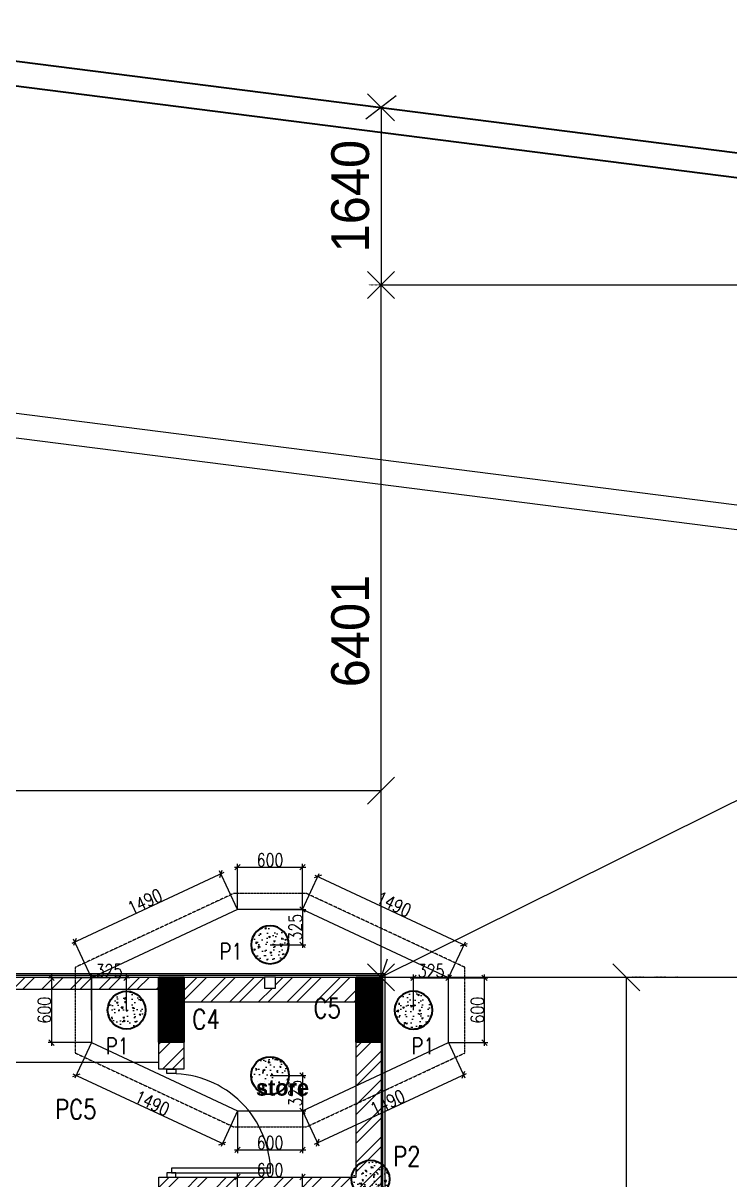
# Model space of a CAD drawing. Header units: metres. Extents: x 5205117 to 5948571, y 646915 to 1143748.
# Drawn here: x 5321636 to 5328175, y 1082507 to 1093201 of the extents above; entities that cross this region are included whole.
import ezdxf

# ---------------------------------------------------------------- set-up
doc = ezdxf.new("R2010")
doc.units = ezdxf.units.M
doc.header["$MEASUREMENT"] = 0
doc.header["$PDMODE"] = 35
doc.header["$PDSIZE"] = 10
for name, pattern in [('CENTER', [2, 1.25, -0.25, 0.25, -0.25]), ('CONTINOUS', [0]), ('DASHED', [0.75, 0.5, -0.25]), ('DOT2', [0.125, 0, -0.125]), ('HIDDEN', [0.375, 0.25, -0.125])]:
    doc.linetypes.add(name, pattern=pattern)
doc.layers.get('0').update_dxf_attribs({"color": 1, "linetype": 'DASHED', "lineweight": 30})
for name, color, linetype, lineweight in [('A-01-GF', 8, 'CONTINOUS', 0), ('A-Center line', 1, 'CENTER', 9), ('plot 5', 7, 'Continuous', 30), ('road ht', 8, 'Continuous', 5), ('S-COLUMN & WALL', 5, 'Continuous', 30), ('S-COLUMN_H', 250, 'Continuous', 0), ('S-FOUND-EXCAVATION', 253, 'HIDDEN', 0), ('S-FOUND-FOOTING', 7, 'Continuous', 15), ('S-PILE', 96, 'Continuous', 30), ('S-TEXT', 7, 'Continuous', 0), ('S-TEXT COL.', 1, 'Continuous', 0), ('S-TEXT PILE', 7, 'Continuous', 0)]:
    doc.layers.add(name, color=color, linetype=linetype, lineweight=lineweight)
doc.styles.add('C-ROOM', font='arial.ttf')
doc.styles.add('MtXpl_Century_Gothic', font='GOTHICB.TTF')
doc.styles.add('SETU 1', font='romans.shx', dxfattribs={"width": 0.8})
doc.styles.get("Standard").update_dxf_attribs({"font": 'GOTHIC.TTF'})
doc.dimstyles.new('A-DIM 100', dxfattribs={"dimscale": 100, "dimtxt": 2.5, "dimasz": 1.5, "dimexe": 1, "dimexo": 1, "dimgap": 0.5, "dimtad": 1, "dimdec": 0, "dimrnd": 5, "dimzin": 3, "dimdsep": 46, "dimtxsty": 'C-ROOM', "dimblk1": 'ARCHTICK', "dimblk2": 'ARCHTICK', "dimsah": 1, "dimcen": 1.5, "dimdle": 1, "dimclrd": 256, "dimclre": 256, "dimclrt": 256, "dimadec": 0, "dimazin": 0, "dimtfac": 0.6, "dimtdec": 0, "dimtofl": 0, "dimtmove": 1, "dimatfit": 3, "dimfxl": 1, "dimtolj": 1, "dimtzin": 0, "dimlwd": -1, "dimlwe": -1, "dimarcsym": 0})
doc.dimstyles.get("Standard").update_dxf_attribs({"dimtxt": 2, "dimasz": 1, "dimexe": 0, "dimexo": 0, "dimgap": 0.1, "dimtad": 1, "dimdsep": 46, "dimtxsty": 'Standard', "dimblk": 'OBLIQUE', "dimcen": 0.1, "dimclrd": 256, "dimclre": 256, "dimclrt": 256, "dimadec": 0, "dimazin": 0, "dimtfac": 1, "dimtofl": 0, "dimtmove": 1, "dimatfit": 2, "dimldrblk": 'OPEN90', "dimfxl": 1, "dimtolj": 1, "dimtzin": 0, "dimlwd": -1, "dimlwe": -1, "dimarcsym": 0})

# ---------------------------------------------------------------- blocks, each defined once
blk = doc.blocks.new('P2')
at = {"layer": 'S-PILE', "lineweight": 0}
h = blk.add_hatch(dxfattribs=at)
h.set_pattern_fill('AR-CONC', color=256, scale=20)
h.set_pattern_definition([(50, (0, 0), (143.4520365201507, -12.55042699651902), [15, -165]), (355, (0, 0), (-27.7502667226, 150.4384267400024), [12, -132]), (100.45144446, (11.9543362, -1.0458688), (115.7017693454224, 137.8879981937259), [12.74803839999999, -140.2284223999999]), (46.1842, (0, 40), (213.4482661343145, -33.10385615861531), [22.5, -247.5]), (96.63563549000003, (17.787349, 37.2413386), (186.9323891348456, 194.8237201549101), [19.1220684, -210.3427519999999]), (351.18416399, (0, 40), (186.9323890109546, 194.823720053998), [18, -198.0000002]), (21, (20, 30), (119.3814104236923, -80.52377813306776), [15, -165]), (326, (20, 30), (48.66306638431634, 145.0300090093706), [12, -132]), (71.45144474, (29.94845080000001, 23.2896852), (168.0444753459942, 64.50623056127077), [12.748038, -140.2284224]), (37.5, (0, 0), (2.431971063458133, 66.5787707662623), [0, -130.4, 0, -134, 0, -132.5]), (7.499999999999999, (0, 0), (52.61390748842972, 78.88234237647205), [0, -76.39999999999999, 0, -127.4, 0, -50.5]), (327.5, (-44.59999999999999, 0), (106.7644872344818, -4.510974346875951), [0, -50, 0, -156, 0, -207]), (317.5, (-64.6, 0), (116.6372338684772, 20.02099646646354), [0, -65, 0, -103.6, 0, -147])])
edge = h.paths.add_edge_path()
edge.add_arc((0, 0), 175, 0, 360)
at = {"layer": 'S-PILE'}
blk.add_circle((0, 0), 175, dxfattribs=at)
blk = doc.blocks.new('_Oblique')
at = {"color": 0, "linetype": 'ByBlock', "lineweight": -2}
blk.add_line((-0.5, -0.5), (0.5, 0.5), dxfattribs=at)
blk = doc.blocks.new('*D362')
at = {"layer": 'Defpoints', "color": 0, "transparency": 16777216}
for p in [(5323620.814533547, 1085005.437128156), (5322114.526432858, 1084705.593328444), (5322268.314533546, 1084375.437128156)]:
    blk.add_point(p, dxfattribs=at)
at = {"layer": 'S-TEXT', "transparency": 16777216}
blk.add_line((5323494.220909597, 1085348.260626297), (5322087.331956119, 1084692.926030592), dxfattribs=at)
at = {"layer": 'S-TEXT', "color": 9, "transparency": 16777216}
for p, q in [((5323620.814533547, 1085005.437128156), (5323454.359135006, 1085362.787805184)), ((5322268.314533546, 1084375.437128156), (5322101.859135005, 1084732.787805184))]:
    blk.add_line(p, q, dxfattribs=at)
at = {"layer": 'S-TEXT', "transparency": 16777216, "xscale": 50, "yscale": 50, "zscale": 50}
for p, rotation in [((5323467.026432857, 1085335.593328444), 24.97629519998797), ((5322114.526432858, 1084705.593328444), 204.976295199988)]:
    blk.add_blockref('_Oblique', p, dxfattribs=dict(at, rotation=rotation))
at = {"layer": 'S-TEXT', "color": 0, "lineweight": 0, "transparency": 16777216, "insert": (5322763.330620843, 1085079.514694712), "char_height": 120, "attachment_point": 5, "rotation": 24.976295199987995, "style": 'SETU 1'}
blk.add_mtext('\\A1;1490', dxfattribs=at)
blk = doc.blocks.new('*D363')
at = {"layer": 'Defpoints', "color": 0, "transparency": 16777216}
for p in [(5322268.314533547, 1083775.437128156), (5322127.320753862, 1083472.748101134), (5323620.814533547, 1083145.437128156)]:
    blk.add_point(p, dxfattribs=at)
at = {"layer": 'S-TEXT', "color": 9, "transparency": 16777216}
for p, q in [((5322268.314533547, 1083775.437128156), (5322114.65345601, 1083445.553624395)), ((5323620.814533547, 1083145.437128156), (5323467.153456009, 1082815.553624395))]:
    blk.add_line(p, q, dxfattribs=at)
at = {"layer": 'S-TEXT', "transparency": 16777216}
blk.add_line((5323507.015230601, 1082830.080803282), (5322100.126277123, 1083485.415398987), dxfattribs=at)
at = {"layer": 'S-TEXT', "transparency": 16777216, "xscale": 50, "yscale": 50, "zscale": 50}
for p, rotation in [((5322127.320753862, 1083472.748101134), 155.0237047999958), ((5323479.820753862, 1082842.748101134), 335.0237047999958)]:
    blk.add_blockref('_Oblique', p, dxfattribs=dict(at, rotation=rotation))
at = {"layer": 'S-TEXT', "color": 0, "lineweight": 0, "transparency": 16777216, "insert": (5322831.016565876, 1083216.669467402), "char_height": 120, "attachment_point": 5, "rotation": 335.0237047999958, "style": 'SETU 1'}
blk.add_mtext('\\A1;1490', dxfattribs=at)
blk = doc.blocks.new('*D364')
at = {"layer": 'Defpoints', "color": 0, "transparency": 16777216}
for p in [(5325573.314533547, 1083775.437128156), (5325711.576341128, 1083478.613168232), (5324220.814533547, 1083145.437128156)]:
    blk.add_point(p, dxfattribs=at)
at = {"layer": 'S-TEXT', "color": 9, "transparency": 16777216}
for p, q in [((5325573.314533547, 1083775.437128156), (5325724.24363898, 1083451.418691493)), ((5324220.814533547, 1083145.437128156), (5324371.74363898, 1082821.418691492))]:
    blk.add_line(p, q, dxfattribs=at)
at = {"layer": 'S-TEXT', "transparency": 16777216}
blk.add_line((5324331.881864388, 1082835.945870379), (5325738.770817866, 1083491.280466085), dxfattribs=at)
at = {"layer": 'S-TEXT', "transparency": 16777216, "xscale": 50, "yscale": 50, "zscale": 50}
for p, rotation in [((5325711.576341128, 1083478.613168232), 24.97629520000419), ((5324359.076341128, 1082848.613168231), 204.9762952000042)]:
    blk.add_blockref('_Oblique', p, dxfattribs=dict(at, rotation=rotation))
at = {"layer": 'S-TEXT', "color": 0, "lineweight": 0, "transparency": 16777216, "insert": (5325007.880529113, 1083222.5345345), "char_height": 120, "attachment_point": 5, "rotation": 24.97629520000419, "style": 'SETU 1'}
blk.add_mtext('\\A1;1490', dxfattribs=at)
blk = doc.blocks.new('*D365')
at = {"layer": 'Defpoints', "color": 0, "transparency": 16777216}
for p in [(5324220.814533547, 1085005.437128157), (5325715.763374709, 1084681.249918116), (5325573.314533547, 1084375.437128156)]:
    blk.add_point(p, dxfattribs=at)
at = {"layer": 'S-TEXT', "color": 9, "transparency": 16777216}
for p, q in [((5324220.814533547, 1085005.437128157), (5324375.930672563, 1085338.444394855)), ((5325573.314533547, 1084375.437128156), (5325728.430672564, 1084708.444394855))]:
    blk.add_line(p, q, dxfattribs=at)
at = {"layer": 'S-TEXT', "transparency": 16777216}
blk.add_line((5324336.068897972, 1085323.917215969), (5325742.95785145, 1084668.582620264), dxfattribs=at)
at = {"layer": 'S-TEXT', "transparency": 16777216, "xscale": 50, "yscale": 50, "zscale": 50}
for p, rotation in [((5324363.263374712, 1085311.249918116), 155.023704800012), ((5325715.763374709, 1084681.249918116), 335.023704800012)]:
    blk.add_blockref('_Oblique', p, dxfattribs=dict(at, rotation=rotation))
at = {"layer": 'S-TEXT', "color": 0, "lineweight": 0, "transparency": 16777216, "insert": (5325066.959186726, 1085055.171284384), "char_height": 120, "attachment_point": 5, "rotation": 335.023704800012, "style": 'SETU 1'}
blk.add_mtext('\\A1;1490', dxfattribs=at)
blk = doc.blocks.new('*D366')
at = {"layer": 'Defpoints', "color": 0, "transparency": 16777216}
for p in [(5324220.814533547, 1085398.068775504), (5323620.814533547, 1085005.437128157), (5324220.814533547, 1085005.437128157)]:
    blk.add_point(p, dxfattribs=at)
at = {"layer": 'S-TEXT', "transparency": 16777216}
blk.add_line((5323590.814533546, 1085398.068775504), (5324250.814533546, 1085398.068775504), dxfattribs=at)
at = {"layer": 'S-TEXT', "color": 9, "transparency": 16777216}
for p, q in [((5323620.814533547, 1085005.437128157), (5323620.814533547, 1085428.068775504)), ((5324220.814533547, 1085005.437128157), (5324220.814533547, 1085428.068775504))]:
    blk.add_line(p, q, dxfattribs=at)
at = {"layer": 'S-TEXT', "transparency": 16777216, "xscale": 50, "yscale": 50, "zscale": 50, "rotation": 180}
blk.add_blockref('_Oblique', (5323620.814533547, 1085398.068775504), dxfattribs=at)
at = {"layer": 'S-TEXT', "transparency": 16777216, "xscale": 50, "yscale": 50, "zscale": 50}
blk.add_blockref('_Oblique', (5324220.814533547, 1085398.068775504), dxfattribs=at)
at = {"layer": 'S-TEXT', "color": 0, "lineweight": 0, "transparency": 16777216, "insert": (5323920.814533546, 1085463.068775504), "char_height": 120, "attachment_point": 5, "style": 'SETU 1'}
blk.add_mtext('\\A1;600', dxfattribs=at)
blk = doc.blocks.new('*D367')
at = {"layer": 'Defpoints', "color": 0, "transparency": 16777216}
for p in [(5322268.314533548, 1084375.437128157), (5321898.479908045, 1083775.437128157), (5322268.314533548, 1083775.437128157)]:
    blk.add_point(p, dxfattribs=at)
at = {"layer": 'S-TEXT', "color": 9, "transparency": 16777216}
for p, q in [((5322268.314533548, 1084375.437128157), (5321868.479908046, 1084375.437128157)), ((5322268.314533548, 1083775.437128157), (5321868.479908046, 1083775.437128157))]:
    blk.add_line(p, q, dxfattribs=at)
at = {"layer": 'S-TEXT', "transparency": 16777216}
blk.add_line((5321898.479908045, 1084405.437128157), (5321898.479908045, 1083745.437128157), dxfattribs=at)
at = {"layer": 'S-TEXT', "transparency": 16777216, "xscale": 50, "yscale": 50, "zscale": 50}
for p, rotation in [((5321898.479908045, 1084375.437128157), 90), ((5321898.479908045, 1083775.437128157), 270)]:
    blk.add_blockref('_Oblique', p, dxfattribs=dict(at, rotation=rotation))
at = {"layer": 'S-TEXT', "color": 0, "lineweight": 0, "transparency": 16777216, "insert": (5321833.479908044, 1084075.437128155), "char_height": 120, "attachment_point": 5, "rotation": 90, "style": 'SETU 1'}
blk.add_mtext('\\A1;600', dxfattribs=at)
blk = doc.blocks.new('*D368')
at = {"layer": 'Defpoints', "color": 0, "transparency": 16777216}
for p in [(5325573.314533548, 1084375.437128157), (5325904.775721894, 1084375.437128157), (5325573.314533548, 1083775.437128157)]:
    blk.add_point(p, dxfattribs=at)
at = {"layer": 'S-TEXT', "color": 9, "transparency": 16777216}
for p, q in [((5325573.314533548, 1084375.437128157), (5325934.775721894, 1084375.437128157)), ((5325573.314533548, 1083775.437128157), (5325934.775721894, 1083775.437128157))]:
    blk.add_line(p, q, dxfattribs=at)
at = {"layer": 'S-TEXT', "transparency": 16777216}
blk.add_line((5325904.775721894, 1083745.437128157), (5325904.775721894, 1084405.437128157), dxfattribs=at)
at = {"layer": 'S-TEXT', "transparency": 16777216, "xscale": 50, "yscale": 50, "zscale": 50}
for p, rotation in [((5325904.775721894, 1084375.437128157), 90), ((5325904.775721894, 1083775.437128157), 270)]:
    blk.add_blockref('_Oblique', p, dxfattribs=dict(at, rotation=rotation))
at = {"layer": 'S-TEXT', "color": 0, "lineweight": 0, "transparency": 16777216, "insert": (5325839.775721894, 1084075.437128155), "char_height": 120, "attachment_point": 5, "rotation": 90, "style": 'SETU 1'}
blk.add_mtext('\\A1;600', dxfattribs=at)
blk = doc.blocks.new('*D369')
at = {"layer": 'Defpoints', "color": 0, "transparency": 16777216}
for p in [(5323620.814533547, 1083145.437128156), (5324220.814533547, 1083145.437128156), (5324220.814533547, 1082784.765453729)]:
    blk.add_point(p, dxfattribs=at)
at = {"layer": 'S-TEXT', "color": 9, "transparency": 16777216}
for p, q in [((5323620.814533547, 1083145.437128156), (5323620.814533547, 1082754.765453728)), ((5324220.814533547, 1083145.437128156), (5324220.814533547, 1082754.765453728))]:
    blk.add_line(p, q, dxfattribs=at)
at = {"layer": 'S-TEXT', "transparency": 16777216}
blk.add_line((5323590.814533546, 1082784.765453729), (5324250.814533546, 1082784.765453729), dxfattribs=at)
at = {"layer": 'S-TEXT', "transparency": 16777216, "xscale": 50, "yscale": 50, "zscale": 50, "rotation": 180}
blk.add_blockref('_Oblique', (5323620.814533547, 1082784.765453729), dxfattribs=at)
at = {"layer": 'S-TEXT', "transparency": 16777216, "xscale": 50, "yscale": 50, "zscale": 50}
blk.add_blockref('_Oblique', (5324220.814533547, 1082784.765453729), dxfattribs=at)
at = {"layer": 'S-TEXT', "color": 0, "lineweight": 0, "transparency": 16777216, "insert": (5323920.814533546, 1082849.765453729), "char_height": 120, "attachment_point": 5, "style": 'SETU 1'}
blk.add_mtext('\\A1;600', dxfattribs=at)
blk = doc.blocks.new('*D370')
at = {"layer": 'Defpoints', "color": 0, "transparency": 16777216}
for p in [(5323920.814533549, 1083470.437128156), (5323920.814533549, 1083145.437128157), (5324220.814533548, 1083145.437128157)]:
    blk.add_point(p, dxfattribs=at)
at = {"layer": 'S-TEXT', "color": 9, "transparency": 16777216}
for p, q in [((5323920.814533549, 1083470.437128156), (5324250.814533549, 1083470.437128156)), ((5323920.814533549, 1083145.437128157), (5324250.814533549, 1083145.437128157))]:
    blk.add_line(p, q, dxfattribs=at)
at = {"layer": 'S-TEXT', "transparency": 16777216}
blk.add_line((5324220.814533548, 1083500.437128156), (5324220.814533548, 1083115.437128157), dxfattribs=at)
at = {"layer": 'S-TEXT', "transparency": 16777216, "xscale": 50, "yscale": 50, "zscale": 50}
for p, rotation in [((5324220.814533548, 1083470.437128156), 90), ((5324220.814533548, 1083145.437128157), 270)]:
    blk.add_blockref('_Oblique', p, dxfattribs=dict(at, rotation=rotation))
at = {"layer": 'S-TEXT', "color": 0, "lineweight": 0, "transparency": 16777216, "insert": (5324155.814533547, 1083307.937128155), "char_height": 120, "attachment_point": 5, "rotation": 90, "style": 'SETU 1'}
blk.add_mtext('\\A1;325', dxfattribs=at)
blk = doc.blocks.new('*D335')
at = {"layer": 'Defpoints', "color": 0, "transparency": 16777216}
for p in [(5322268.314533546, 1084375.437128155), (5322268.314533546, 1084075.437128156), (5322593.314533547, 1084075.437128156)]:
    blk.add_point(p, dxfattribs=at)
at = {"layer": 'S-TEXT', "transparency": 16777216}
blk.add_line((5322623.314533546, 1084375.437128155), (5322238.314533547, 1084375.437128155), dxfattribs=at)
at = {"layer": 'S-TEXT', "color": 9, "transparency": 16777216}
for p, q in [((5322268.314533546, 1084075.437128156), (5322268.314533546, 1084405.437128156)), ((5322593.314533547, 1084075.437128156), (5322593.314533547, 1084405.437128156))]:
    blk.add_line(p, q, dxfattribs=at)
at = {"layer": 'S-TEXT', "transparency": 16777216, "xscale": 50, "yscale": 50, "zscale": 50, "rotation": 180}
blk.add_blockref('_Oblique', (5322268.314533546, 1084375.437128155), dxfattribs=at)
at = {"layer": 'S-TEXT', "transparency": 16777216, "xscale": 50, "yscale": 50, "zscale": 50}
blk.add_blockref('_Oblique', (5322593.314533547, 1084375.437128155), dxfattribs=at)
at = {"layer": 'S-TEXT', "color": 0, "lineweight": 0, "transparency": 16777216, "insert": (5322430.814533546, 1084440.437128155), "char_height": 120, "attachment_point": 5, "style": 'SETU 1'}
blk.add_mtext('\\A1;325', dxfattribs=at)
blk = doc.blocks.new('*D336')
at = {"layer": 'Defpoints', "color": 0, "transparency": 16777216}
for p in [(5323920.814533549, 1085005.437128157), (5323920.814533549, 1084680.437128157), (5324220.814533548, 1084680.437128157)]:
    blk.add_point(p, dxfattribs=at)
at = {"layer": 'S-TEXT', "transparency": 16777216}
blk.add_line((5324220.814533548, 1085035.437128157), (5324220.814533548, 1084650.437128157), dxfattribs=at)
at = {"layer": 'S-TEXT', "color": 9, "transparency": 16777216}
for p, q in [((5323920.814533549, 1085005.437128157), (5324250.814533549, 1085005.437128157)), ((5323920.814533549, 1084680.437128157), (5324250.814533549, 1084680.437128157))]:
    blk.add_line(p, q, dxfattribs=at)
at = {"layer": 'S-TEXT', "transparency": 16777216, "xscale": 50, "yscale": 50, "zscale": 50}
for p, rotation in [((5324220.814533548, 1085005.437128157), 90), ((5324220.814533548, 1084680.437128157), 270)]:
    blk.add_blockref('_Oblique', p, dxfattribs=dict(at, rotation=rotation))
at = {"layer": 'S-TEXT', "color": 0, "lineweight": 0, "transparency": 16777216, "insert": (5324155.814533547, 1084842.937128155), "char_height": 120, "attachment_point": 5, "rotation": 90, "style": 'SETU 1'}
blk.add_mtext('\\A1;325', dxfattribs=at)
blk = doc.blocks.new('*D337')
at = {"layer": 'Defpoints', "color": 0, "transparency": 16777216}
for p in [(5325573.314533547, 1084375.437128156), (5325248.314533546, 1084075.437128156), (5325573.314533547, 1084075.437128156)]:
    blk.add_point(p, dxfattribs=at)
at = {"layer": 'S-TEXT', "transparency": 16777216}
blk.add_line((5325218.314533547, 1084375.437128156), (5325603.314533546, 1084375.437128156), dxfattribs=at)
at = {"layer": 'S-TEXT', "color": 9, "transparency": 16777216}
for p, q in [((5325248.314533546, 1084075.437128156), (5325248.314533546, 1084405.437128156)), ((5325573.314533547, 1084075.437128156), (5325573.314533547, 1084405.437128156))]:
    blk.add_line(p, q, dxfattribs=at)
at = {"layer": 'S-TEXT', "transparency": 16777216, "xscale": 50, "yscale": 50, "zscale": 50, "rotation": 180}
blk.add_blockref('_Oblique', (5325248.314533546, 1084375.437128156), dxfattribs=at)
at = {"layer": 'S-TEXT', "transparency": 16777216, "xscale": 50, "yscale": 50, "zscale": 50}
blk.add_blockref('_Oblique', (5325573.314533547, 1084375.437128156), dxfattribs=at)
at = {"layer": 'S-TEXT', "color": 0, "lineweight": 0, "transparency": 16777216, "insert": (5325410.814533547, 1084440.437128156), "char_height": 120, "attachment_point": 5, "style": 'SETU 1'}
blk.add_mtext('\\A1;325', dxfattribs=at)
blk = doc.blocks.new('*D342')
at = {"layer": 'Defpoints', "color": 0, "transparency": 16777216}
for p in [(5324220.814533547, 1082533.068775504), (5323620.814533547, 1082140.437128157), (5324220.814533547, 1082140.437128157)]:
    blk.add_point(p, dxfattribs=at)
at = {"layer": 'S-TEXT', "color": 9, "transparency": 16777216}
for p, q in [((5323620.814533547, 1082140.437128157), (5323620.814533547, 1082563.068775504)), ((5324220.814533547, 1082140.437128157), (5324220.814533547, 1082563.068775504))]:
    blk.add_line(p, q, dxfattribs=at)
at = {"layer": 'S-TEXT', "transparency": 16777216}
blk.add_line((5323590.814533546, 1082533.068775504), (5324250.814533546, 1082533.068775504), dxfattribs=at)
at = {"layer": 'S-TEXT', "transparency": 16777216, "xscale": 50, "yscale": 50, "zscale": 50, "rotation": 180}
blk.add_blockref('_Oblique', (5323620.814533547, 1082533.068775504), dxfattribs=at)
at = {"layer": 'S-TEXT', "transparency": 16777216, "xscale": 50, "yscale": 50, "zscale": 50}
blk.add_blockref('_Oblique', (5324220.814533547, 1082533.068775504), dxfattribs=at)
at = {"layer": 'S-TEXT', "color": 0, "lineweight": 0, "transparency": 16777216, "insert": (5323920.814533546, 1082598.068775504), "char_height": 120, "attachment_point": 5, "style": 'SETU 1'}
blk.add_mtext('\\A1;600', dxfattribs=at)
blk = doc.blocks.new('jkdfhjksh')
at = {"layer": 'A-01-GF', "lineweight": -2, "ltscale": 5}
h = blk.add_hatch(dxfattribs=at)
h.set_pattern_fill('ANSI32', color=256, scale=500, angle=180)
h.set_pattern_definition([(225, (0, 40543.84578141826), (132.5825214724776, -132.5825214724777), []), (225, (-88.38834750000001, 40543.84578141826), (132.5825214724776, -132.5825214724777), [])])
h.paths.add_polyline_path([(5322893.314533546, 1124074.282909575), (5322893.314533546, 1124809.282909575), (5318318.314533546, 1124809.282909575), (5318318.314533546, 1124074.282909575), (5318088.314533546, 1124074.282909575), (5318088.314533546, 1124809.282909575), (5315388.314533545, 1124809.282909575), (5315388.314533545, 1124074.282909575), (5315158.314533545, 1124074.282909575), (5315158.314533545, 1124924.282909575), (5323870.814533546, 1124924.282909575), (5323870.814533546, 1124824.282909575), (5323970.814533546, 1124824.282909575), (5323970.814533546, 1124924.282909575), (5324948.314533546, 1124924.282909575), (5324948.314533546, 1122959.282909575), (5322893.314533546, 1122959.282909575), (5322893.314533546, 1123074.282909575), (5324718.314533546, 1123074.282909575), (5324718.314533546, 1124694.282909575), (5323123.314533546, 1124694.282909575), (5323123.314533546, 1124074.282909575)])
h.paths.add_polyline_path([(5313353.314533544, 1124924.282909575), (5313353.314533544, 1124694.282909575), (5313723.314533547, 1124694.282909575), (5313723.314533547, 1124299.282909575), (5313353.314533544, 1124299.282909575), (5313353.314533544, 1124184.282909575), (5314043.314533545, 1124184.282909575), (5314043.314533545, 1124074.282909575), (5314158.314533544, 1124074.282909575), (5314158.314533544, 1124924.282909575)], flags=17)
h.paths.add_polyline_path([(5314043.314533545, 1124299.282909575), (5313838.314533547, 1124299.282909575), (5313838.314533547, 1124694.282909575), (5314043.314533545, 1124694.282909575)], flags=16)
h.paths.add_polyline_path([(5305918.314533546, 1117569.282909575), (5307928.314533547, 1117569.282909575), (5307928.314533547, 1116844.282909575), (5308043.314533547, 1116844.282909575), (5308043.314533547, 1117799.282909575), (5305688.314533547, 1117799.282909575), (5305688.314533547, 1114174.282909575), (5310348.314533546, 1114174.282909575), (5310348.314533546, 1114774.282909575), (5309748.314533546, 1114774.282909575), (5309748.314533546, 1117569.282909575), (5310348.314533546, 1117569.282909575), (5310348.314533546, 1119529.282909575), (5309518.314533546, 1119529.282909575), (5309518.314533546, 1117799.282909575), (5309068.314533546, 1117799.282909575), (5309068.314533546, 1117569.282909575), (5309518.314533546, 1117569.282909575), (5309518.314533546, 1116044.282909575), (5307928.314533547, 1116044.282909575), (5307928.314533547, 1115814.282909575), (5309518.314533546, 1115814.282909575), (5309518.314533546, 1114404.282909575), (5305918.314533546, 1114404.282909575)])
h.paths.add_polyline_path([(5310118.314533546, 1124924.282909575), (5309148.314533547, 1124924.282909575), (5309148.314533547, 1124694.282909575), (5309518.314533546, 1124694.282909575), (5309518.314533546, 1122059.282909575), (5307718.314533547, 1122059.282909575), (5307718.314533547, 1122659.282909575), (5307603.314533546, 1122659.282909575), (5307603.314533546, 1122059.282909575), (5305803.314533546, 1122059.282909575), (5305803.314533546, 1122659.282909575), (5305688.314533547, 1122659.282909575), (5305688.314533547, 1121829.282909575), (5318318.314533549, 1121829.282909575), (5318318.314533545, 1123074.282909575), (5318088.314533546, 1123074.282909575), (5318088.314533546, 1122059.282909575), (5314158.314533544, 1122059.282909588), (5314158.314533544, 1123174.282909575), (5314043.314533545, 1123174.282909575), (5314043.314533545, 1122059.282909588), (5311293.314533546, 1122059.282909588), (5311293.314533546, 1123274.282909575), (5311178.314533547, 1123274.282909575), (5311178.314533547, 1122059.282909575), (5309748.314533546, 1122059.282909575), (5309748.314533546, 1124184.282909575), (5311178.314533547, 1124184.282909575), (5311178.314533547, 1124074.282909575), (5311293.314533546, 1124074.282909575), (5311293.314533546, 1124299.282909575), (5309748.314533546, 1124299.282909575), (5309748.314533546, 1124694.282909575), (5310118.314533546, 1124694.282909575)])
h.paths.add_polyline_path([(5323423.314533546, 1114174.282909575), (5323423.314533546, 1114774.282909575), (5324948.314533546, 1114774.282909575), (5324948.314533546, 1114174.282909575)])
h.paths.add_polyline_path([(5323123.314533546, 1114174.282909575), (5317488.314533546, 1114174.282909575), (5317488.314533546, 1114774.282909575), (5318318.314533546, 1114774.282909575), (5318318.314533546, 1114404.282909575), (5322893.314533546, 1114404.282909575), (5322893.314533546, 1114774.282909575), (5323123.314533546, 1114774.282909575)])
h.paths.add_polyline_path([(5318088.314533546, 1114659.282909575), (5318088.314533546, 1114404.282909575), (5317603.314533546, 1114404.282909575), (5317603.314533546, 1114659.282909575)], flags=16)
h.paths.add_polyline_path([(5324718.314533546, 1114404.282909575), (5324718.314533546, 1114659.282909575), (5323653.314533546, 1114659.282909575), (5323653.314533546, 1114404.282909575)], flags=16)
h.paths.add_polyline_path([(5317488.314533546, 1117569.282909575), (5317488.314533546, 1119529.282909575), (5318318.314533546, 1119529.282909575), (5318318.314533546, 1117569.282909575)])
h.paths.add_polyline_path([(5317603.314533546, 1117799.282909575), (5317603.314533546, 1119299.282909575), (5318088.314533546, 1119299.282909575), (5318088.314533546, 1117799.282909575)], flags=16)
h.paths.add_polyline_path([(5300858.314533546, 1124924.282909575), (5308248.314533547, 1124924.282909575), (5308248.314533547, 1124694.282909575), (5307718.314533547, 1124694.282909575), (5307718.314533547, 1123559.282909575), (5307603.314533546, 1123559.282909575), (5307603.314533546, 1124694.282909575), (5305803.314533546, 1124694.282909575), (5305803.314533546, 1123659.282909575), (5305688.314533547, 1123659.282909575), (5305688.314533547, 1124694.282909575), (5301088.314533546, 1124694.282909575), (5301088.314533546, 1124324.282909575), (5300858.314533546, 1124324.282909575)])
h.paths.add_polyline_path([(5322893.314533546, 1121459.282909575), (5322893.314533546, 1122059.282909575), (5324948.314533546, 1122059.282909575), (5324948.314533546, 1121459.282909575)])
h.paths.add_polyline_path([(5323123.314533546, 1121574.282909575), (5323123.314533546, 1121829.282909575), (5324718.314533546, 1121829.282909575), (5324718.314533546, 1121574.282909575)], flags=16)
h.paths.add_polyline_path([(5300858.314533546, 1120599.282909575), (5305688.314533547, 1120599.282909575), (5305688.314533547, 1119299.282909575), (5305918.314533546, 1119299.282909575), (5305918.314533546, 1120829.282909575), (5301088.314533546, 1120829.282909575), (5301088.314533546, 1121199.282909575), (5300858.314533546, 1121199.282909575)])
h.paths.add_polyline_path([(5310233.314533546, 1117799.282909575), (5309748.314533546, 1117799.282909575), (5309748.314533546, 1119299.282909575), (5310233.314533546, 1119299.282909575)], flags=16)
h.paths.add_polyline_path([(5299058.314533547, 1120599.282909575), (5300558.314533547, 1120599.282909575), (5300558.314533547, 1121199.282909575), (5299058.314533547, 1121199.282909575)])
h.paths.add_polyline_path([(5299288.314533546, 1120829.282909575), (5300478.314533546, 1120829.282909575), (5300478.314533546, 1121084.282909575), (5299288.314533546, 1121084.282909575)], flags=16)
h.paths.add_polyline_path([(5299058.314533547, 1124924.282909575), (5300558.314533547, 1124924.282909575), (5300558.314533547, 1124324.282909575), (5299058.314533547, 1124324.282909575)])
h.paths.add_polyline_path([(5299288.314533546, 1124694.282909575), (5300478.314533546, 1124694.282909575), (5300478.314533546, 1124439.282909575), (5299288.314533546, 1124439.282909575)], flags=16)
h.paths.add_polyline_path([(5303338.314533546, 1120299.282909575), (5303338.314533546, 1119299.282909575), (5303568.314533546, 1119299.282909575), (5303568.314533546, 1120299.282909575)], flags=0)
h.paths.add_polyline_path([(5303338.314533546, 1114174.282909575), (5303568.314533546, 1114174.282909575), (5303568.314533546, 1117799.282909575), (5303338.314533546, 1117799.282909575)])
h.paths.add_polyline_path([(5309748.314533546, 1114659.282909575), (5310233.314533546, 1114659.282909575), (5310233.314533546, 1114404.282909575), (5309748.314533546, 1114404.282909575)], flags=16)
h = blk.add_hatch(dxfattribs=at)
h.set_pattern_fill('ANSI31', color=256, scale=75)
h.set_pattern_definition([(45, (2505765.000507658, 714129.0825430695), (-6.629126073623882, 6.629126073623883), [])])
h.paths.add_polyline_path([(5323123.314533546, 1124324.282909575), (5323123.314533546, 1124924.282909575), (5322893.314533546, 1124924.282909575), (5322893.314533546, 1124324.282909575)])
h = blk.add_hatch(dxfattribs=at)
h.set_pattern_fill('ANSI31', color=256, scale=75)
h.set_pattern_definition([(45, (2505790.000507657, 714129.0825430695), (-6.629126073623882, 6.629126073623883), [])])
h.paths.add_polyline_path([(5324948.314533546, 1124324.282909575), (5324948.314533546, 1124924.282909575), (5324718.314533546, 1124924.282909575), (5324718.314533546, 1124324.282909575)])
for p, q in [((5323970.814533546, 1124924.282909575), (5323870.814533546, 1124924.282909575)), ((5322893.314533546, 1124134.282909575), (5318318.314533546, 1124134.282909575))]:
    blk.add_line(p, q, dxfattribs=at)
at = {"layer": 'A-01-GF', "lineweight": -2, "ltscale": 10}
for p, q in [((5322966.647866881, 1124074.282909575), (5323049.981200214, 1124074.282909575)), ((5322966.647866881, 1124032.616242909), (5322966.647866881, 1124074.282909575)), ((5323049.981200214, 1124074.282909575), (5323049.981200214, 1124032.616242909)), ((5323049.981200214, 1124032.616242909), (5322966.647866881, 1124032.616242909)), ((5323049.981200214, 1123115.949576242), (5322966.647866881, 1123115.949576242)), ((5322966.647866881, 1123115.949576242), (5322966.647866881, 1123074.282909575)), ((5323924.981200214, 1123157.616242909), (5323008.314533547, 1123157.616242909)), ((5323008.314533547, 1123157.616242909), (5323008.314533547, 1123115.949576242)), ((5323008.314533547, 1123115.949576242), (5323924.981200214, 1123115.949576242)), ((5323049.981200214, 1123074.282909575), (5323049.981200214, 1123115.949576242)), ((5323924.981200214, 1123115.949576242), (5323924.981200214, 1123157.616242909)), ((5322966.647866881, 1123074.282909575), (5323049.981200214, 1123074.282909575))]:
    blk.add_line(p, q, dxfattribs=at)
at = {"layer": 'A-01-GF', "lineweight": -2, "ltscale": 5}
for points in [[(5323023.314533546, 1122942.282909575), (5324965.314533547, 1122942.282909575), (5324965.314533547, 1124941.282909575), (5315141.314533544, 1124941.282909575), (5315141.314533544, 1124184.282909575), (5315123.314533544, 1124184.282909575), (5315123.314533544, 1124959.282909575), (5324983.314533547, 1124959.282909575), (5324983.314533547, 1122924.282909575), (5323023.314533546, 1122924.282909575)], [(5322893.314533546, 1124074.282909575), (5322893.314533546, 1124809.282909575), (5318318.314533546, 1124809.282909575), (5318318.314533546, 1124074.282909575), (5318088.314533546, 1124074.282909575), (5318088.314533546, 1124809.282909575), (5315388.314533545, 1124809.282909575), (5315388.314533545, 1124074.282909575), (5315158.314533545, 1124074.282909575), (5315158.314533545, 1124924.282909575), (5323870.814533546, 1124924.282909575), (5323870.814533546, 1124824.282909575), (5323970.814533546, 1124824.282909575), (5323970.814533546, 1124924.282909575), (5324948.314533546, 1124924.282909575), (5324948.314533546, 1122959.282909575), (5322893.314533546, 1122959.282909575), (5322893.314533546, 1123074.282909575), (5324718.314533546, 1123074.282909575), (5324718.314533546, 1124694.282909575), (5323123.314533546, 1124694.282909575), (5323123.314533546, 1124074.282909575)], [(5323123.314533546, 1124324.282909575), (5323123.314533546, 1124924.282909575), (5322893.314533546, 1124924.282909575), (5322893.314533546, 1124324.282909575)], [(5324948.314533546, 1124324.282909575), (5324948.314533546, 1124924.282909575), (5324718.314533546, 1124924.282909575), (5324718.314533546, 1124324.282909575)]]:
    blk.add_lwpolyline(points, close=True, dxfattribs=at)
at = {"layer": 'A-01-GF', "lineweight": -2, "ltscale": 2}
blk.add_ellipse((5323008.314533547, 1123115.949576242), major_axis=(92.22271628530149, 912.0157610364444), ratio=0.9999999999997407, start_param=-1.470019231396234, end_param=0.1007770953987139, dxfattribs=at)
at = {"layer": 'A-01-GF', "lineweight": -2, "style": 'MtXpl_Century_Gothic'}
blk.add_text('store', height=150, dxfattribs=at).set_placement((5323790.721180243, 1123828.984401058))
blk = doc.blocks.new('*D416')
at = {"layer": 'Defpoints', "color": 0, "ltscale": 5, "transparency": 16777216}
for p in [(5324948.314533546, 1086105.4050494), (5299058.314533547, 1084313.346503072), (5324948.314533546, 1083995.739480724)]:
    blk.add_point(p, dxfattribs=at)
at = {"layer": 'road ht', "linetype": 'DOT2', "ltscale": 5, "transparency": 16777216}
for p, q in [((5299058.314533547, 1084313.346503072), (5299058.314533547, 1086105.4050494)), ((5324948.314533546, 1083995.739480724), (5324948.314533546, 1086105.4050494))]:
    blk.add_line(p, q, dxfattribs=at)
at = {"layer": 'road ht', "color": 1, "ltscale": 5, "transparency": 16777216}
blk.add_line((5299058.314533547, 1086105.4050494), (5324948.314533546, 1086105.4050494), dxfattribs=at)
at = {"layer": 'road ht', "color": 1, "ltscale": 5, "transparency": 16777216, "xscale": 250, "yscale": 250, "zscale": 250, "rotation": 180}
blk.add_blockref('_Oblique', (5299058.314533547, 1086105.4050494), dxfattribs=at)
at = {"layer": 'road ht', "color": 1, "ltscale": 5, "transparency": 16777216, "xscale": 250, "yscale": 250, "zscale": 250}
blk.add_blockref('_Oblique', (5324948.314533546, 1086105.4050494), dxfattribs=at)
at = {"layer": 'road ht', "color": 1, "ltscale": 5, "transparency": 16777216, "insert": (5312003.314533547, 1086389.20858441), "char_height": 350, "attachment_point": 5}
blk.add_mtext('\\A1;25890', dxfattribs=at)
blk = doc.blocks.new('_Open90')
at = {"color": 0, "linetype": 'ByBlock', "lineweight": -2}
for p, q in [((-0.5, 0.5), (0, 0)), ((0, 0), (-1, 0)), ((0, 0), (-0.5, -0.5))]:
    blk.add_line(p, q, dxfattribs=at)
blk = doc.blocks.new('*D417')
at = {"layer": 'Defpoints', "color": 0, "ltscale": 5, "transparency": 16777216}
for p in [(5324948.314533546, 1084369.862872661), (5337616.874224976, 1084380.437128157), (5337616.874224976, 1084369.862872681)]:
    blk.add_point(p, dxfattribs=at)
at = {"layer": 'road ht', "linetype": 'DOT2', "ltscale": 5, "transparency": 16777216}
for p, q in [((5324948.314533546, 1084369.862872661), (5324948.314533546, 1084380.437128157)), ((5337616.874224976, 1084369.862872681), (5337616.874224976, 1084380.437128157))]:
    blk.add_line(p, q, dxfattribs=at)
at = {"layer": 'road ht', "color": 1, "ltscale": 5, "transparency": 16777216}
blk.add_line((5324948.314533546, 1084380.437128157), (5337616.874224976, 1084380.437128157), dxfattribs=at)
at = {"layer": 'road ht', "color": 1, "ltscale": 5, "transparency": 16777216, "xscale": 250, "yscale": 250, "zscale": 250, "rotation": 180}
blk.add_blockref('_Oblique', (5324948.314533546, 1084380.437128157), dxfattribs=at)
at = {"layer": 'road ht', "color": 1, "ltscale": 5, "transparency": 16777216, "xscale": 250, "yscale": 250, "zscale": 250}
blk.add_blockref('_Oblique', (5337616.874224976, 1084380.437128157), dxfattribs=at)
at = {"layer": 'road ht', "color": 1, "ltscale": 5, "transparency": 16777216, "insert": (5331282.594379261, 1084664.240663167), "char_height": 350, "attachment_point": 5}
blk.add_mtext('\\A1;12669', dxfattribs=at)
blk = doc.blocks.new('*D418')
at = {"layer": 'Defpoints', "color": 0, "ltscale": 5, "transparency": 16777216}
for p in [(5337846.874224975, 1090780.973728006), (5324948.314533545, 1084380.437128157), (5324948.314533545, 1084380.437128157)]:
    blk.add_point(p, dxfattribs=at)
at = {"layer": 'road ht', "color": 1, "ltscale": 5, "transparency": 16777216}
blk.add_line((5337846.874224974, 1090780.973728006), (5324948.314533545, 1084380.437128157), dxfattribs=at)
at = {"layer": 'road ht', "color": 1, "ltscale": 5, "transparency": 16777216, "xscale": 250, "yscale": 250, "zscale": 250}
for p, rotation in [((5337846.874224974, 1090780.973728006), 26.39157434166518), ((5324948.314533545, 1084380.437128157), 206.3915743416652)]:
    blk.add_blockref('_Oblique', p, dxfattribs=dict(at, rotation=rotation))
at = {"layer": 'road ht', "color": 1, "ltscale": 5, "transparency": 16777216, "insert": (5331271.44272739, 1087834.930146028), "char_height": 350, "attachment_point": 5, "rotation": 26.39157434166516}
blk.add_mtext('\\A1;14399', dxfattribs=at)
blk = doc.blocks.new('*D419')
at = {"layer": 'Defpoints', "color": 0, "ltscale": 5, "transparency": 16777216}
for p in [(5324948.314533546, 1090780.973728006), (5337846.874224975, 1090780.973728026), (5337846.874224975, 1090780.973728026)]:
    blk.add_point(p, dxfattribs=at)
at = {"layer": 'road ht', "color": 1, "ltscale": 5, "transparency": 16777216}
blk.add_line((5324948.314533546, 1090780.973728026), (5337846.874224975, 1090780.973728026), dxfattribs=at)
at = {"layer": 'road ht', "color": 1, "ltscale": 5, "transparency": 16777216, "xscale": 250, "yscale": 250, "zscale": 250, "rotation": 180}
blk.add_blockref('_Oblique', (5324948.314533546, 1090780.973728026), dxfattribs=at)
at = {"layer": 'road ht', "color": 1, "ltscale": 5, "transparency": 16777216, "xscale": 250, "yscale": 250, "zscale": 250}
blk.add_blockref('_Oblique', (5337846.874224975, 1090780.973728026), dxfattribs=at)
at = {"layer": 'road ht', "color": 1, "ltscale": 5, "transparency": 16777216, "insert": (5331397.594379261, 1091064.777263036), "char_height": 350, "attachment_point": 5}
blk.add_mtext('\\A1;12899', dxfattribs=at)
blk = doc.blocks.new('*D420')
at = {"layer": 'Defpoints', "color": 0, "ltscale": 5, "transparency": 16777216}
for p in [(5324948.31453355, 1092421.050193112), (5324948.314533529, 1090780.973728007), (5324948.314533552, 1090780.973728007)]:
    blk.add_point(p, dxfattribs=at)
at = {"layer": 'road ht', "color": 1, "ltscale": 5, "transparency": 16777216}
blk.add_line((5324948.314533552, 1092421.050193112), (5324948.314533552, 1090780.973728007), dxfattribs=at)
at = {"layer": 'road ht', "color": 1, "ltscale": 5, "transparency": 16777216, "xscale": 250, "yscale": 250, "zscale": 250}
for p, rotation in [((5324948.314533552, 1092421.050193112), 90), ((5324948.314533552, 1090780.973728007), 270)]:
    blk.add_blockref('_Oblique', p, dxfattribs=dict(at, rotation=rotation))
at = {"layer": 'road ht', "color": 1, "ltscale": 5, "transparency": 16777216, "insert": (5324664.510998542, 1091601.011960558), "char_height": 350, "attachment_point": 5, "rotation": 90}
blk.add_mtext('\\A1;1640', dxfattribs=at)
blk = doc.blocks.new('*D421')
at = {"layer": 'Defpoints', "color": 0, "ltscale": 5, "transparency": 16777216}
for p in [(5324948.314533551, 1092421.050193112), (5337846.874224939, 1090780.973727989), (5337846.874224939, 1090780.973727992)]:
    blk.add_point(p, dxfattribs=at)
at = {"layer": 'road ht', "color": 1, "ltscale": 5, "transparency": 16777216}
blk.add_line((5324948.314533552, 1092421.050193115), (5337846.874224939, 1090780.973727992), dxfattribs=at)
at = {"layer": 'road ht', "color": 1, "ltscale": 5, "transparency": 16777216, "xscale": 250, "yscale": 250, "zscale": 250}
for p, rotation in [((5324948.314533552, 1092421.050193115), 172.7536176242428), ((5337846.874224939, 1090780.973727992), 352.7536176242429)]:
    blk.add_blockref('_Oblique', p, dxfattribs=dict(at, rotation=rotation))
at = {"layer": 'road ht', "color": 1, "ltscale": 5, "transparency": 16777216, "insert": (5331433.392316794, 1091882.548732843), "char_height": 350, "attachment_point": 5, "rotation": 352.75361762424285}
blk.add_mtext('\\A1;13002', dxfattribs=at)
blk = doc.blocks.new('*D422')
at = {"layer": 'Defpoints', "color": 0, "ltscale": 5, "transparency": 16777216}
for p in [(5324836.249514064, 1090780.973728007), (5324948.31453353, 1090780.973728007), (5324904.235964356, 1084380.437128158)]:
    blk.add_point(p, dxfattribs=at)
at = {"layer": 'road ht', "linetype": 'DOT2', "ltscale": 5, "transparency": 16777216}
for p, q in [((5324836.249514064, 1090780.973728007), (5324948.31453353, 1090780.973728007)), ((5324904.235964356, 1084380.437128158), (5324948.31453353, 1084380.437128158))]:
    blk.add_line(p, q, dxfattribs=at)
at = {"layer": 'road ht', "color": 1, "ltscale": 5, "transparency": 16777216}
blk.add_line((5324948.31453353, 1084380.437128158), (5324948.31453353, 1090780.973728007), dxfattribs=at)
at = {"layer": 'road ht', "color": 1, "ltscale": 5, "transparency": 16777216, "xscale": 250, "yscale": 250, "zscale": 250}
for p, rotation in [((5324948.31453353, 1090780.973728007), 90), ((5324948.31453353, 1084380.437128158), 270)]:
    blk.add_blockref('_Oblique', p, dxfattribs=dict(at, rotation=rotation))
at = {"layer": 'road ht', "color": 1, "ltscale": 5, "transparency": 16777216, "insert": (5324664.510998521, 1087580.705428081), "char_height": 350, "attachment_point": 5, "rotation": 90}
blk.add_mtext('\\A1;6401', dxfattribs=at)
blk = doc.blocks.new('*D423')
at = {"layer": 'Defpoints', "color": 0, "ltscale": 5, "transparency": 16777216}
for p in [(5327695.812909779, 1084380.437128158), (5327216.715327219, 1073630.437128157), (5327695.812909779, 1073630.437128157)]:
    blk.add_point(p, dxfattribs=at)
at = {"layer": 'road ht', "linetype": 'DOT2', "ltscale": 5, "transparency": 16777216}
for p, q in [((5327695.812909779, 1084380.437128158), (5327216.715327219, 1084380.437128158)), ((5327695.812909779, 1073630.437128157), (5327216.715327219, 1073630.437128157))]:
    blk.add_line(p, q, dxfattribs=at)
at = {"layer": 'road ht', "color": 1, "ltscale": 5, "transparency": 16777216}
blk.add_line((5327216.715327219, 1084380.437128158), (5327216.715327219, 1073630.437128157), dxfattribs=at)
at = {"layer": 'road ht', "color": 1, "ltscale": 5, "transparency": 16777216, "xscale": 250, "yscale": 250, "zscale": 250}
for p, rotation in [((5327216.715327219, 1084380.437128158), 90), ((5327216.715327219, 1073630.437128157), 270)]:
    blk.add_blockref('_Oblique', p, dxfattribs=dict(at, rotation=rotation))
at = {"layer": 'road ht', "color": 1, "ltscale": 5, "transparency": 16777216, "insert": (5326932.911792209, 1079005.437128156), "char_height": 350, "attachment_point": 5, "rotation": 90}
blk.add_mtext('\\A1;10750', dxfattribs=at)

msp = doc.modelspace()

# ---------------------------------------------------------------- hatches: boundary and pattern name
at = {"layer": 'S-COLUMN_H'}
h = msp.add_hatch(color=256, dxfattribs=at)
h.dxf.hatch_style = 1
h.paths.add_polyline_path([(5322893.314533546, 1084380.437128157), (5323123.314533546, 1084380.437128157), (5323123.314533546, 1083780.437128157), (5322893.314533546, 1083780.437128157)])
h = msp.add_hatch(color=256, dxfattribs=at)
h.dxf.hatch_style = 1
h.paths.add_polyline_path([(5324718.314533546, 1084380.437128157), (5324948.314533546, 1084380.437128157), (5324948.314533546, 1083780.437128157), (5324718.314533546, 1083780.437128157)])

# ---------------------------------------------------------------- linework, layer by layer
at = {"layer": 'A-Center line', "ltscale": 250}
msp.add_line((5289846.591477924, 1096884.301226206), (5338219.630648269, 1090733.577037838), dxfattribs=at)
at = {"layer": 'plot 5'}
msp.add_lwpolyline([(5296603.692230537, 1096025.122978275), (5337846.874224975, 1090780.973728006), (5337846.874224989, 1082279.574887818), (5337616.874224976, 1082279.574887818), (5337616.874224976, 1090578.366846388), (5296574.680874183, 1095796.960007494)], dxfattribs=at)
at = {"layer": 'road ht', "transparency": 33554559}
for points in [[(5296196.271870926, 1092820.921260183), (5337616.874224976, 1087554.212672537)], [(5337616.874224976, 1087322.360852545), (5296167.260514572, 1092592.758289402)]]:
    msp.add_lwpolyline(points, dxfattribs=at)
at = {"layer": 'S-COLUMN & WALL', "ltscale": 5}
for points in [[(5322893.314533546, 1084380.437128157), (5323123.314533546, 1084380.437128157), (5323123.314533546, 1083780.437128157), (5322893.314533546, 1083780.437128157)], [(5324718.314533546, 1084380.437128157), (5324948.314533546, 1084380.437128157), (5324948.314533546, 1083780.437128157), (5324718.314533546, 1083780.437128157)]]:
    msp.add_lwpolyline(points, close=True, dxfattribs=at)
at = {"layer": 'S-FOUND-EXCAVATION'}
msp.add_lwpolyline([(5325723.314533547, 1084471.041296129), (5324254.036179872, 1085155.437128156), (5323587.592887223, 1085155.437128156), (5322118.314533547, 1084471.041296129), (5322118.314533547, 1083679.832960183), (5323587.592887223, 1082995.437128156), (5324254.036179872, 1082995.437128156), (5325723.314533547, 1083679.832960183), (5325723.314533547, 1084471.041296129)], dxfattribs=at)
at = {"layer": 'S-FOUND-FOOTING', "color": 5}
msp.add_lwpolyline([(5325573.314533547, 1083775.437128156), (5325573.314533547, 1084375.437128156), (5324220.814533547, 1085005.437128157), (5323620.814533547, 1085005.437128157), (5322268.314533546, 1084375.437128156), (5322268.314533546, 1083775.437128156), (5323620.814533547, 1083145.437128156), (5324220.814533547, 1083145.437128156), (5325573.314533547, 1083775.437128156), (5325573.314533547, 1084375.437128156)], dxfattribs=at)

# ---------------------------------------------------------------- block references
at = {"layer": 'A-01-GF'}
msp.add_blockref('jkdfhjksh', (0, -40543.84578141779), dxfattribs=at)
at = {"layer": 'S-PILE', "xscale": -1, "rotation": 270}
for p in [(5323920.814533546, 1084680.437128156), (5325248.314533546, 1084075.437128156)]:
    msp.add_blockref('P2', p, dxfattribs=at)
at = {"layer": 'S-PILE'}
for p, rotation in [((5322593.314533547, 1084075.437128156), 90.00000000000003), ((5323920.814533546, 1083470.437128156), 270), ((5324850.314533541, 1082513.437128156), 90.00000000000003)]:
    msp.add_blockref('P2', p, dxfattribs=dict(at, rotation=rotation))

# ---------------------------------------------------------------- texts
at = {"layer": 'A-01-GF', "lineweight": -2, "style": 'MtXpl_Century_Gothic'}
msp.add_text('store', height=150, dxfattribs=at).set_placement((5323790.721180243, 1083285.13861964))
at = {"layer": 'S-TEXT COL.', "color": 1, "true_color": 0xe61414, "style": 'SETU 1', "width": 0.8}
for s, p in [('C5', (5324323.283514068, 1084002.834001867)), ('C4', (5323201.836711537, 1083901.523280814))]:
    msp.add_text(s, height=180, dxfattribs=at).set_placement(p)
at = {"layer": 'S-TEXT COL.', "color": 7, "style": 'SETU 1', "width": 0.8}
msp.add_text('PC5', height=180, dxfattribs=at).set_placement((5321932.525531979, 1083070.017784885))
at = {"layer": 'S-TEXT PILE', "style": 'SETU 1', "width": 0.8}
for s, height, p in [('P1', 150, (5323455.253920145, 1084543.714314657)), ('P1', 150, (5322404.050135633, 1083668.942078265)), ('P1', 150, (5325231.864645745, 1083668.942078265)), ('P2', 180, (5325058.503261224, 1082633.791199051))]:
    msp.add_text(s, height=height, dxfattribs=at).set_placement(p)

# ---------------------------------------------------------------- dimensions: what is measured, and where the dimension line sits
at = {"layer": 'road ht', "color": 12, "ltscale": 5}
for base, p1, p2, picture, middle in [((5324948.314533552, 1090780.973728007), (5324948.314533549, 1092421.050193112), (5324948.314533527, 1090780.973728006), '*D420', (5324664.510998542, 1091601.011960558)), ((5324948.31453353, 1090780.973728007), (5324904.235964354, 1084380.437128157), (5324836.249514063, 1090780.973728006), '*D422', (5324664.510998521, 1087580.705428081)), ((5327216.715327219, 1073630.437128157), (5327695.812909777, 1084380.437128157), (5327695.812909777, 1073630.437128156), '*D423', (5326932.911792209, 1079005.437128156))]:
    dim = msp.add_linear_dim(base=base, p1=p1, p2=p2, angle=90, dimstyle='Standard', override={"dimtxt": 350, "dimasz": 250, "dimgap": 100, "dimdec": 0, "dimclrd": 1, "dimclrt": 1, "dimtdec": 0, "dimfxl": 0.1}, dxfattribs=at)
    dim.commit()
    dim.dimension.update_dxf_attribs({"geometry": picture, "text_midpoint": middle})
for p1, p2, distance, picture, middle in [((5324948.314533551, 1092421.050193112), (5337846.874224939, 1090780.973727989), 3.0026002254213083e-09, '*D421', (5331433.392316794, 1091882.548732843)), ((5337846.874224975, 1090780.973728006), (5324948.314533546, 1084380.437128157), -4.139413957983375e-10, '*D418', (5331271.44272739, 1087834.930146028))]:
    dim = msp.add_aligned_dim(p1=p1, p2=p2, distance=distance, dimstyle='Standard', override={"dimtxt": 350, "dimasz": 250, "dimgap": 100, "dimdec": 0, "dimclrd": 1, "dimclrt": 1, "dimtdec": 0, "dimfxl": 0.1}, dxfattribs=at)
    dim.commit()
    dim.dimension.update_dxf_attribs({"geometry": picture, "text_midpoint": middle})
for base, p1, p2, picture, middle in [((5337846.874224975, 1090780.973728026), (5324948.314533546, 1090780.973728006), (5337846.874224975, 1090780.973728026), '*D419', (5331397.594379261, 1091064.777263036)), ((5324948.314533546, 1086105.4050494), (5299058.314533547, 1084313.346503072), (5324948.314533546, 1083995.739480724), '*D416', (5312003.314533547, 1086389.20858441)), ((5337616.874224976, 1084380.437128157), (5324948.314533546, 1084369.862872661), (5337616.874224976, 1084369.862872681), '*D417', (5331282.594379261, 1084664.240663167))]:
    dim = msp.add_linear_dim(base=base, p1=p1, p2=p2, dimstyle='Standard', override={"dimtxt": 350, "dimasz": 250, "dimgap": 100, "dimdec": 0, "dimclrd": 1, "dimclrt": 1, "dimtdec": 0, "dimfxl": 0.1}, dxfattribs=at)
    dim.commit()
    dim.dimension.update_dxf_attribs({"geometry": picture, "text_midpoint": middle})
at = {"layer": 'S-TEXT', "lineweight": 0}
for base, p1, p2, angle, picture, middle in [((5324220.814533547, 1085398.068775504), (5323620.814533547, 1085005.437128157), (5324220.814533547, 1085005.437128157), 180, '*D366', (5323920.814533546, 1085463.068775504)), ((5324220.814533548, 1084680.437128157), (5323920.814533546, 1085005.437128157), (5323920.814533546, 1084680.437128156), 90, '*D336', (5324155.814533547, 1084842.937128155)), ((5322268.314533546, 1084375.437128155), (5322593.314533547, 1084075.437128156), (5322268.314533546, 1084075.437128156), 180, '*D335', (5322430.814533546, 1084440.437128155)), ((5325573.314533547, 1084375.437128156), (5325248.314533546, 1084075.437128156), (5325573.314533547, 1084075.437128156), 180, '*D337', (5325410.814533547, 1084440.437128156)), ((5321898.479908045, 1083775.437128157), (5322268.314533546, 1084375.437128156), (5322268.314533546, 1083775.437128156), 90, '*D367', (5321833.479908044, 1084075.437128155)), ((5325904.775721894, 1084375.437128157), (5325573.314533547, 1083775.437128156), (5325573.314533547, 1084375.437128156), 90, '*D368', (5325839.775721894, 1084075.437128155)), ((5324220.814533548, 1083145.437128157), (5323920.814533546, 1083470.437128156), (5323920.814533546, 1083145.437128156), 90, '*D370', (5324155.814533547, 1083307.937128155)), ((5324220.814533547, 1082784.765453729), (5323620.814533547, 1083145.437128156), (5324220.814533547, 1083145.437128156), 180, '*D369', (5323920.814533546, 1082849.765453729)), ((5324220.814533547, 1082533.068775504), (5323620.814533547, 1082140.437128157), (5324220.814533547, 1082140.437128157), 180, '*D342', (5323920.814533546, 1082598.068775504))]:
    dim = msp.add_linear_dim(base=base, p1=p1, p2=p2, angle=angle, dimstyle='A-DIM 100', override={"dimtxt": 1.199999999999999, "dimasz": 0.5, "dimexe": 0.3, "dimexo": 0, "dimgap": 0.05, "dimtxsty": 'SETU 1', "dimblk1": 'Oblique', "dimblk2": 'Oblique', "dimdle": 0.3, "dimclre": 9, "dimclrt": 0}, dxfattribs=at)
    dim.commit()
    dim.dimension.update_dxf_attribs({"geometry": picture, "text_midpoint": middle})
for p1, p2, distance, picture, middle in [((5323620.814533547, 1085005.437128157), (5322268.314533546, 1084375.437128156), -364.21682622008353, '*D362', (5322763.330620843, 1085079.514694712)), ((5324220.814533547, 1085005.437128157), (5325573.314533547, 1084375.437128156), 337.3620234281913, '*D365', (5325066.959186726, 1085055.171284384)), ((5323620.814533547, 1083145.437128156), (5322268.314533546, 1083775.437128156), 333.9159969047347, '*D363', (5322831.016565876, 1083216.669467402)), ((5324220.814533547, 1083145.437128156), (5325573.314533547, 1083775.437128156), -327.44585906783357, '*D364', (5325007.880529113, 1083222.5345345))]:
    dim = msp.add_aligned_dim(p1=p1, p2=p2, distance=distance, dimstyle='A-DIM 100', override={"dimtxt": 1.199999999999999, "dimasz": 0.5, "dimexe": 0.3, "dimexo": 0, "dimgap": 0.05, "dimtxsty": 'SETU 1', "dimblk1": 'Oblique', "dimblk2": 'Oblique', "dimdle": 0.3, "dimclre": 9, "dimclrt": 0}, dxfattribs=at)
    dim.commit()
    dim.dimension.update_dxf_attribs({"geometry": picture, "text_midpoint": middle})

doc.saveas('drawing.dxf')
